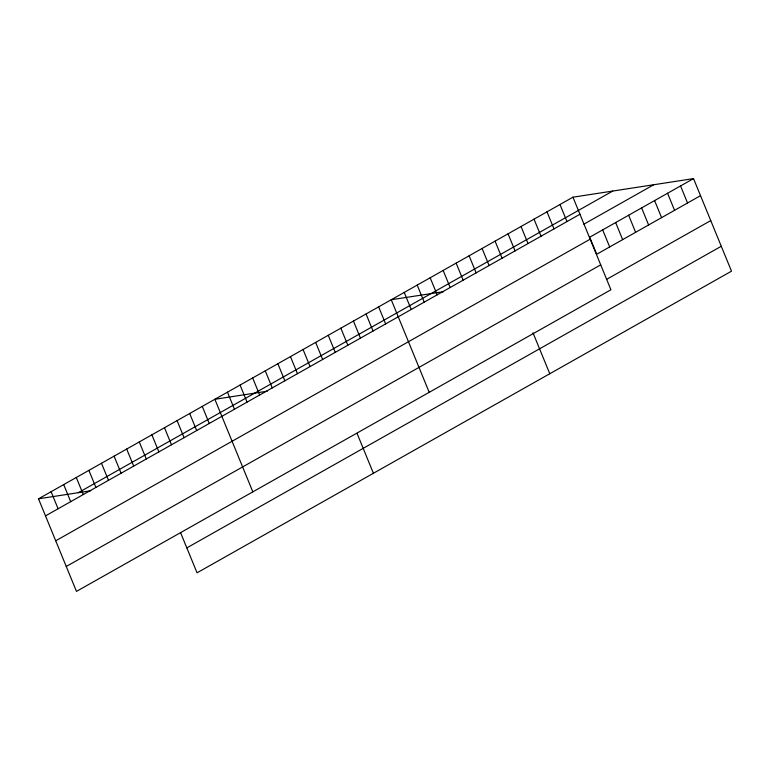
<?xml version="1.0" encoding="UTF-8"?>
<svg xmlns="http://www.w3.org/2000/svg" width="770" height="770" viewBox="0 0 770 770"><rect width="100%" height="100%" fill="white"/><g stroke="black" fill="none" stroke-linecap="round" stroke-linejoin="round"><path stroke-width="1.16" d="M572.957 197.187L610.928 289.77L76.471 591.389L38.5 498.816L572.957 197.187L693.529 178.611L731.5 271.184L197.043 572.813L180.68 532.917M78.29 492.685L612.747 191.056M45.497 515.881L579.954 214.252M583.853 224.185L653.74 184.742M693.529 178.611L589.695 237.208L596.692 254.273L700.527 195.667M55.719 540.8L590.176 239.172M66.249 566.479L600.706 264.851M606.914 279.192L710.749 220.586M186.821 547.894L721.278 246.265M443.558 291.676L391.247 299.742L429.208 392.325M267.19 391.218L214.869 399.284L252.839 491.857M38.5 498.816L90.812 490.75M680.555 185.936L687.552 203.001M667.571 193.26L674.568 210.326M654.596 200.585L661.594 217.65M641.612 207.91L648.61 224.975M628.638 215.234L635.635 232.299M615.654 222.559L622.651 239.624M602.669 229.883L609.676 246.949M559.982 204.512L566.98 221.577M546.998 211.846L553.996 228.902M534.024 219.171L541.021 236.236M521.04 226.495L528.037 243.561M508.065 233.82L515.063 250.885M532.984 332.775L549.78 373.739M495.081 241.145L502.079 258.21M482.107 248.469L489.104 265.534M469.123 255.794L476.12 272.859M456.138 263.119L463.145 280.184M443.164 270.443L450.161 287.508M430.18 277.768L437.177 294.833M417.205 285.092L424.203 302.158M404.221 292.417L411.219 309.482M378.647 306.855L385.645 323.92M366.048 313.967L373.046 331.033M353.449 321.071L360.447 338.136M340.85 328.184L347.847 345.249M328.251 335.297L335.248 352.362M357.049 433.375L373.411 473.271M315.652 342.4L322.659 359.465M303.062 349.513L310.06 366.578M290.463 356.625L297.461 373.691M277.864 363.729L284.861 380.794M265.265 370.842L272.262 387.907M252.666 377.954L259.663 395.02M240.067 385.058L247.064 402.123M227.468 392.171L234.465 409.236M202.269 406.387L209.276 423.452M189.68 413.5L196.677 430.565M177.081 420.613L184.078 437.678M164.482 427.716L171.479 444.781M151.883 434.829L158.88 451.894M139.283 441.942L146.281 459.007M126.684 449.045L133.682 466.11M114.085 456.158L121.082 473.223M101.486 463.271L108.493 480.336M88.897 470.374L95.894 487.439M76.297 477.487L83.295 494.552M63.698 484.6L70.696 501.665M51.099 491.712L58.096 508.768"/></g></svg>
